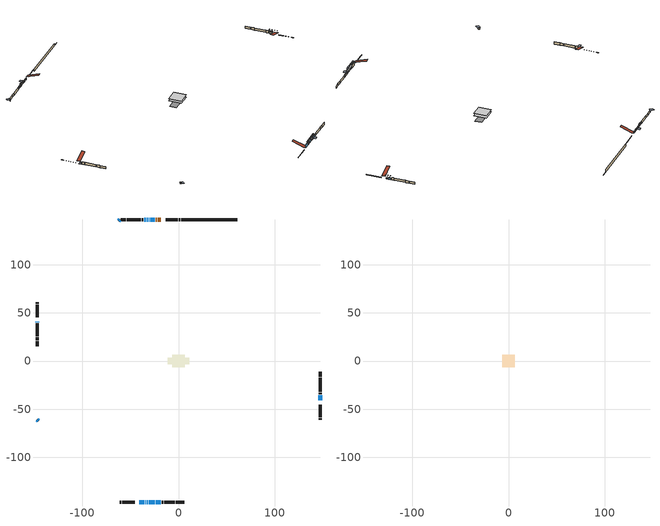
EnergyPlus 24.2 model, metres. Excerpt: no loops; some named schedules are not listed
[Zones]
conditioned space
 floor adiabatic (AdiabaticFloorConstruction): -6.35,-6.35 -6.35,6.35 6.35,6.35 6.35,-6.35 z1.22
 floor foundation (Slab1 construction): -11.14,-3.41 -11.14,3.41 11.14,3.41 11.14,-3.41 z-1.52
 wall outside (RimJoist1 construction): 1.78,147.09 0.14,147.09 / -60.92,-147.09 -59.28,-147.09 / -147.09,60.92 -147.09,59.28 / 147.09,-60.92 147.09,-59.28 z1.22:1.52
 wall outside (RimJoist2 construction): -0.79,147.09 -13.41,147.09 / -58.35,-147.09 -45.73,-147.09 / -147.09,58.35 -147.09,45.73 / 147.09,-58.35 147.09,-45.73 z1.22:1.52
 wall outside (AdiabaticWallConstruction 1): -18.53,147.09 -19.34,147.09 / -20.27,147.09 -21.73,147.09 / -22.66,147.09 -23.84,147.09 z1.22:3.25
 wall outside (AdiabaticWallConstruction): -147.09,40.62 -147.09,40.06 / -34.61,-147.09 -34.05,-147.09 z1.22:2.82; -40.62,-147.09 -35.54,-147.09 z1.22:3.96; -60.92,147.09 -62,146.01 / -33.13,-147.09 -31.91,-147.09 / 147.09,-38.47 147.09,-35.62 / -21.39,-147.09 -18.34,-147.09 z1.22:2.74; -24.77,147.09 -25.99,147.09 z1.22:2.24; 147.09,-40.62 147.09,-39.4 z1.22:2.14; -26.92,147.09 -29.36,147.09 / -25.99,-147.09 -24.46,-147.09 / -147.09,-60.92 -146.01,-62 / -23.54,-147.09 -22.31,-147.09 / -30.29,147.09 -30.9,147.09 / -33.97,147.09 -35.5,147.09 z1.22:2.44; -30.98,-147.09 -26.92,-147.09 z1.22:3.05; -31.83,147.09 -33.05,147.09 z1.22:3.66
 wall outside (Wall1 construction): -36.43,147.09 -38.14,147.09 / -17.41,-147.09 -15.69,-147.09 / -147.09,39.13 -147.09,37.41 / 147.09,-34.69 147.09,-32.98 z1.22:3.66
 wall outside (Wall2 construction): -39.07,147.09 -49.9,147.09 / -14.76,-147.09 -3.94,-147.09 / -147.09,36.48 -147.09,25.66 / 147.09,-32.05 147.09,-21.22 z1.22:3.66
 wall outside (Wall3 construction): -50.83,147.09 -53.91,147.09 / -3.01,-147.09 0.07,-147.09 / -147.09,24.73 -147.09,21.65 / 147.09,-20.29 147.09,-17.22 z1.22:3.66
 wall outside (Wall4 construction): -54.83,147.09 -60,147.09 / 1,-147.09 6.16,-147.09 / -147.09,20.72 -147.09,15.56 / 147.09,-16.29 147.09,-11.13 z1.22:3.66
 wall foundation (FoundationWall1 construction): 2.71,147.09,-1.52 2.71,147.09,1.22 54.11,147.09,1.22 54.11,147.09,-1.42 60.92,147.09,-1.42 60.92,147.09,-1.52
 window (WindowConstruction 9): -147.09,40.62 -147.09,40.06 z1.22:2.82
 window (WindowConstruction 6): -40.62,-147.09 -35.54,-147.09 z1.22:3.96
 window (WindowConstruction 7): -60.92,147.09 -62,146.01 z1.22:2.74
 window (WindowConstruction 8): -24.77,147.09 -25.99,147.09 z1.22:2.23
 window (WindowConstruction 16): -34.61,-147.09 -34.05,-147.09 z1.22:2.82
 window (WindowConstruction 10): 147.09,-40.62 147.09,-39.4 z1.22:2.13
 window (WindowConstruction 11): -33.13,-147.09 -31.91,-147.09 z1.22:2.74
 window (WindowConstruction): -26.92,147.09 -29.36,147.09 z1.22:2.44
 window (WindowConstruction 12): -30.98,-147.09 -26.92,-147.09 z1.22:3.05
 window (WindowConstruction 13): -25.99,-147.09 -24.46,-147.09 z1.22:2.44
 window (WindowConstruction 14): -147.09,-60.92 -146.01,-62 z1.22:2.44
 window (WindowConstruction 15): -23.53,-147.09 -22.32,-147.09 z1.22:2.44
 window (WindowConstruction 1): -30.29,147.09 -30.9,147.09 z1.22:2.44
 window (WindowConstruction 2): -31.83,147.09 -33.05,147.09 z1.22:3.66
 window (WindowConstruction 3): -33.97,147.09 -35.5,147.09 z1.22:2.44
 window (WindowConstruction 4): 147.09,-38.47 147.09,-35.62 z1.22:2.74
 window (WindowConstruction 5): -21.39,-147.09 -18.34,-147.09 z1.22:2.74
 door (Door): -18.53,147.09 -19.34,147.09 z1.22:3.25
 door (Door 1): -20.27,147.09 -21.73,147.09 z1.22:3.25
 door (Door 2): -22.66,147.09 -23.84,147.09 z1.22:3.25
 ceiling adiabatic (AdiabaticFloorConstruction): 6.35,-6.35 6.35,6.35 -6.35,6.35 -6.35,-6.35 z1.22
attic - vented
 floor to conditioned space (Floor1 construction Reversed): -6.35,-6.35 -6.35,6.35 6.35,6.35 6.35,-6.35 z3.66
 roof outside (Roof1 construction): -17.6,147.09,3.66 -17.6,134.72,7.78 -14.34,134.72,7.78 -14.34,147.09,3.66; -41.55,-147.09,3.66 -41.55,-134.72,7.78 -44.8,-134.72,7.78 -44.8,-147.09,3.66; -147.09,41.55,3.66 -134.72,41.55,7.78 -134.72,44.8,7.78 -147.09,44.8,3.66; 147.09,-41.55,3.66 134.72,-41.55,7.78 134.72,-44.8,7.78 147.09,-44.8,3.66
shading: -147.09,39.45 -147.09,41.23 -150.75,41.23 -150.75,39.45 z3.43; -34.63,-147.09 -41.53,-147.09 -41.53,-147.55 -34.63,-147.55 z4.87; -62.43,145.58 -60.49,147.52 -63.08,150.1 -65.02,148.17 z3.35; -26.6,147.09 -24.16,147.09 -24.16,150.75 -26.6,150.75 z2.84; -30.09,-147.09 -38.57,-147.09 -38.57,-147.55 -30.09,-147.55 z6.78; 147.09,-36.05 147.09,-43.97 147.55,-43.97 147.55,-36.05 z5.48; -28.56,-147.09 -36.47,-147.09 -36.47,-147.55 -28.56,-147.55 z6.09; -30.27,147.09 -26.01,147.09 -26.01,147.55 -30.27,147.55 z3.35; -22.96,-147.09 -34.94,-147.09 -34.94,-147.55 -22.96,-147.55 z7.01; -21.11,-147.09 -29.34,-147.09 -29.34,-147.55 -21.11,-147.55 z5.79; -145.58,-62.43 -147.52,-60.49 -150.1,-63.08 -148.17,-65.02 z3.05; -21.71,-147.09 -24.14,-147.09 -24.14,-150.75 -21.71,-150.75 z3.05; -31.81,147.09 -29.38,147.09 -29.38,147.55 -31.81,147.55 z3.35; -33.96,147.09 -30.92,147.09 -30.92,147.55 -33.96,147.55 z4.57; -36.41,147.09 -33.06,147.09 -33.06,147.55 -36.41,147.55 z3.35; 147.09,-34.71 147.09,-39.38 147.55,-39.38 147.55,-34.71 z3.66; -17.43,-147.09 -22.3,-147.09 -22.3,-147.55 -17.43,-147.55 z3.66
[Building]
Building 1: Terrain=Suburbs
[Site:Location]
Calgary Intl AP_AB: Latitude {deg}=51.11; Longitude {deg}=-114.02; Time Zone {hr}=-7; Elevation {m}=1084; Keep Site Location Information=Yes
[Site:GroundTemperature:Shallow]
0.326196, -1.55603, -1.70677, -0.813554, 2.7722, 6.34125, 9.43543, 11.3955, 11.562, 9.96783, 6.95256, 3.49299
[Site:WaterMainsTemperature]
Calculation Method=Schedule; Temperature Schedule=mains temperature schedule
[Material] Roughness=Rough; Thermal Absorptance=0.9
Name | Thickness {m} | Conductivity {W/m-K} | Density {kg/m3} | Specific Heat {J/kg-K} | Solar Absorptance | Visible Absorptance
asphalt or fiberglass shingles | 0.00635 | 0.162714 | 1121.4 | 1465.45 | 0.4 | 0.4
ceiling loosefill ins | 0.254 | 0.0480833 | 16.02 | 1046.75 | 0.7 | 0.7
ceiling stud and cavity | 0.1397 | 0.125137 | 65.682 | 1177.47 | 0.7 | 0.7
concrete 4.0 in. | 0.1016 | 1.803125 | 2242.8 | 837.4 | 0.7 | 0.7
concrete 8.0 in. | 0.2032 | 1.803125 | 2242.8 | 837.4 | 0.7 | 0.7
door material | 0.04445 | 0.0451087 | 512.64 | 1214.23 | 0.7 | 0.7
exterior vertical ins | 0.0524957 | 0.029427 | 32.04 | 1214.23 | 0.7 | 0.7
floor covering | 0.0127 | 0.0433444 | 54.468 | 1339.84 | 0.6 | 0.6
floor rigid ins; wall rigid ins 1 | 0.512978 | 0.029427 | 32.04 | 1214.23 | 0.7 | 0.7
floor stud and cavity | 0.1397 | 1.75129 | 37.0049 | 1207.88 | 0.7 | 0.7
furniture material conditioned space 1 | 0.1524 | 0.115458 | 640.8 | 1214.23 | 0.6 | 0.6
gypsum board | 0.0127 | 0.160291 | 801 | 837.4 | 0.6 | 0.6
gypsum board 1 | 0.0127 | 0.160291 | 801 | 837.4 | 0.7 | 0.7
osb sheathing 0.5 in. | 0.0127 | 0.115458 | 512.64 | 1214.23 | 0.7 | 0.7
osb sheathing 0.75 in. | 0.01905 | 0.115458 | 512.64 | 1214.23 | 0.7 | 0.7
osb sheathing 2.0 in. | 0.0508 | 0.115458 | 512.64 | 1214.23 | 0.7 | 0.7
rim joist rigid ins; wall rigid ins | 0.051816 | 0.029427 | 32.04 | 1214.23 | 0.7 | 0.7
rim joist stud and cavity | 0.0508 | 0.0513729 | 125.044 | 1163.47 | 0.6 | 0.6
rim joist stud and cavity 1 | 0.0508 | 0.0496063 | 125.044 | 1163.47 | 0.6 | 0.6
slab rigid ins | 0.000517642 | 0.029427 | 32.04 | 1214.23 | 0.7 | 0.7
wall stud and cavity | 0.1397 | 0.247938 | 139.0536 | 1170.24 | 0.7 | 0.7
wall stud and cavity 1 | 0.1397 | 0.213854 | 139.0536 | 1170.24 | 0.7 | 0.7
wall stud and cavity 2 | 0.1397 | 0.398701 | 139.0536 | 1170.24 | 0.7 | 0.7
wall stud and cavity 3 | 0.1397 | 0.361019 | 139.0536 | 1170.24 | 0.7 | 0.7
wall stud and cavity 4 | 0.0889 | 0.380278 | 52.3479 | 1209.89 | 0.7 | 0.7
wall stud and cavity 5 | 0.0889 | 0.391764 | 83.0341 | 1211.67 | 0.7 | 0.7
wood siding | 0.0254 | 0.102417 | 544.68 | 1172.36 | 0.4 | 0.4
wood siding 1; wood siding 2; wood siding 3 | 0.0254 | 0.102417 | 544.68 | 1172.36 | 0.7 | 0.7
[WindowMaterial:SimpleGlazingSystem]
Name | U-Factor {W/m2-K} | Solar Heat Gain Coefficient
WindowMaterial | 1.74087 | 0.4
WindowMaterial 1 | 1.88339 | 0.35
WindowMaterial 10 | 1.72384 | 0.4
WindowMaterial 2 | 1.6699 | 0.42
WindowMaterial 3 | 1.71248 | 0.41
WindowMaterial 4 | 1.62845 | 0.44
WindowMaterial 5 | 1.68296 | 0.42
WindowMaterial 6 | 1.58473 | 0.45
WindowMaterial 7 | 1.76926 | 0.39
WindowMaterial 8 | 2.765186 | 0.62
WindowMaterial 9 | 1.86693 | 0.36
[Construction]
AdiabaticFloorConstruction: floor stud and cavity, floor rigid ins, osb sheathing 0.75 in., floor covering
AdiabaticWallConstruction: wood siding 2, wall rigid ins 1, wall stud and cavity 4, gypsum board
AdiabaticWallConstruction 1: wood siding 3, wall rigid ins 1, wall stud and cavity 4, gypsum board
Door; Door 1; Door 2: door material
Floor1 construction Reversed: gypsum board, ceiling stud and cavity, ceiling loosefill ins
FoundationWall1 construction: concrete 8.0 in., gypsum board 1
furniture construction conditioned space 1: furniture material conditioned space 1
PartitionWallConstruction: gypsum board, wall stud and cavity 5, gypsum board
RimJoist1 construction: wood siding 1, rim joist rigid ins, osb sheathing 2.0 in., rim joist stud and cavity
RimJoist2 construction: wood siding 1, rim joist rigid ins, osb sheathing 2.0 in., rim joist stud and cavity 1
Roof1 construction: asphalt or fiberglass shingles
Slab1 construction: slab rigid ins, concrete 4.0 in.
Wall1 construction: wood siding, wall rigid ins, osb sheathing 0.5 in., wall stud and cavity, gypsum board
Wall2 construction: wood siding, wall rigid ins, osb sheathing 0.5 in., wall stud and cavity 1, gypsum board
Wall3 construction: wood siding, wall rigid ins, osb sheathing 0.5 in., wall stud and cavity 2, gypsum board
Wall4 construction: wood siding, wall rigid ins, osb sheathing 0.5 in., wall stud and cavity 3, gypsum board
WindowConstruction; WindowConstruction 15: WindowMaterial
WindowConstruction 1: WindowMaterial 1
WindowConstruction 10: WindowMaterial 9
WindowConstruction 11; WindowConstruction 13; WindowConstruction 14; WindowConstruction 3: WindowMaterial 3
WindowConstruction 12: WindowMaterial 10
WindowConstruction 16; WindowConstruction 9: WindowMaterial 8
WindowConstruction 2: WindowMaterial 2
WindowConstruction 4: WindowMaterial 4
WindowConstruction 5; WindowConstruction 7: WindowMaterial 5
WindowConstruction 6: WindowMaterial 6
WindowConstruction 8: WindowMaterial 7
[Zone] Multiplier=1; Part of Total Floor Area=Yes
Name | Volume {m3}
attic - vented | 107.759
conditioned space | 944.7
[Space]
Name | Zone | Volume {m3}
attic - vented 1 | attic - vented | 107.759
conditioned space 1 | conditioned space | 944.7
[ZoneInfiltration:EffectiveLeakageArea]
infil attic - vented 1: Zone or Space=attic - vented 1; Schedule=Always On Discrete; Effective Air Leakage Area {cm2}=5523.09; Stack Coefficient=0.000286548; Wind Coefficient=1.14372e-05
[ZoneMixing]
whole house fan mix: Zone or Space=attic - vented; Schedule=Always On Continuous; Design Flow Rate Calculation Method=Flow/Zone; Design Flow Rate {m3/s}=0; Source Zone or Space=conditioned space
[SurfaceProperty:ExposedFoundationPerimeter]
Slab1: Exposed Perimeter Calculation Method=TotalExposedPerimeter; Total Exposed Perimeter {m}=58.217
[InternalMass] Zone or ZoneList=conditioned space; Space or SpaceList=conditioned space 1
Name | Construction | Surface Area {m2}
furniture mass conditioned space 1 | furniture construction conditioned space 1 | 125.24
partition wall mass | PartitionWallConstruction | 313.1
[Lights]
interior lighting: Zone or ZoneList or Space or SpaceList=conditioned space 1; Schedule=interior lighting schedule; Design Level Calculation Method=LightingLevel; Lighting Level {W}=343.2; Return Air Fraction=0; Fraction Radiant=0.6; Fraction Visible=0.2; Fraction Replaceable=1
[People]
occupants: Zone or ZoneList or Space or SpaceList=conditioned space 1; Number of People Schedule=occupants schedule; Number of People Calculation Method=People; Number of People=3; Fraction Radiant=0.314171; Sensible Heat Fraction=0.56303; Activity Level Schedule=occupants activity schedule; Carbon Dioxide Generation Rate {m3/s-W}=0; Enable ASHRAE 55 Comfort Warnings=No; Mean Radiant Temperature Calculation Type=EnclosureAveraged
[ElectricEquipment] Zone or ZoneList or Space or SpaceList=conditioned space 1; Design Level Calculation Method=EquipmentLevel
Name | Schedule | Design Level {W} | Fraction Latent | Fraction Radiant | Fraction Lost
clothes dryer | clothes dryer schedule | 140.772 | 0.015 | 0.081 | 0.85
clothes washer | clothes washer schedule | 32.1985 | 0.03 | 0.162 | 0.7
cooking range | cooking range schedule | 215.147 | 0.08 | 0.432 | 0.2
dishwasher | dishwasher schedule | 66.8632 | 0.3 | 0.18 | 0.4
fridge | fridge schedule | 72.9452 | 0 | 0.6 | 0
mech vent house fan | mech vent house fan schedule | 0 | 0 | 0 | 1
mech vent house fan cfis | mech vent house fan cfis schedule | 0 | 0 | 0 | 0
misc plug loads | misc plug loads schedule | 494.7 | 0.045 | 0.513 | 0.1
whole house fan | Always On Discrete | 0 | 0 | 0 | 1
[OtherEquipment] Zone or ZoneList or Space or SpaceList=conditioned space 1; Design Level Calculation Method=EquipmentLevel
Name | Fuel Type | Schedule | Design Level {W} | Fraction Latent | Fraction Radiant | Fraction Lost
clothes dryer 1 | Electricity | clothes dryer schedule | 0 | 0.015 | 0.081 | 0.85
cooking range 1 | Electricity | cooking range schedule | 0 | 0.08 | 0.432 | 0.2
general water use latent | None | general water use schedule | 62.594 | 1 | 0 | 0
general water use sensible | None | general water use schedule | -61.6891 | 0 | 0.6 | 0
mech vent house fan latent load | None | Always On Discrete | 0 | 1 | 0 | 0
mech vent house fan sensible load | None | Always On Discrete | 0 | 0 | 0 | 0
water heater energy adjustment1 | NaturalGas | Always On Discrete | 0.01 | 0 | 0 | 1
[ZoneInfiltration:DesignFlowRate] Zone or ZoneList or Space or SpaceList=conditioned space 1; Schedule=Always On Discrete; Design Flow Rate Calculation Method=Flow/Zone; Design Flow Rate {m3/s}=0
infil flow; natural vent flow; whole house fan flow
[Foundation:Kiva]
Foundation Kiva 1: Initial Indoor Air Temperature {C}=18; Wall Height Above Grade {m}=1.21999; Wall Depth Below Slab {m}=0.2032; Custom Block Material Name 1=exterior vertical ins; Custom Block Depth 1 {m}=2.74; Custom Block X Position 1 {m}=0.2159; Custom Block Z Position 1 {m}=0
[Foundation:Kiva:Settings]
Soil Conductivity {W/m-K}=0.849921; Soil Density {kg/m3}=1842.3; Soil Specific Heat {J/kg-K}=418.7; Ground Solar Absorptivity=0.9; Ground Thermal Absorptivity=0.9; Ground Surface Roughness {m}=0.03; Far-Field Width {m}=40; Deep-Ground Boundary Condition=ZeroFlux; Deep-Ground Depth {m}=40; Minimum Cell Dimension {m}=0.2; Maximum Cell Growth Coefficient=3; Simulation Timestep=Timestep
[Exterior:Lights]
exterior lighting: Schedule=exterior lighting schedule; Design Level {W}=75.6
[Schedule:Constant]
Name | Hourly Value
Always On Continuous; mech vent house fan schedule; mech vent house fan cfis schedule; Always On Discrete | 1
occupants activity schedule | 117.228
fridge schedule | 0
[Schedule:Week:Daily]
interior lighting schedule Week Rule - Jan1-Jan27: interior lighting schedule day, interior lighting schedule day, interior lighting schedule day, interior lighting schedule day, interior lighting schedule day, interior lighting schedule day, interior lighting schedule day, interior lighting schedule default day, interior lighting schedule default day, interior lighting schedule default day, interior lighting schedule default day, interior lighting schedule default day
interior lighting schedule Week Rule - Jan28-Feb3: interior lighting schedule day, interior lighting schedule day, interior lighting schedule day, interior lighting schedule day, interior lighting schedule day 1, interior lighting schedule day 1, interior lighting schedule day 1, interior lighting schedule default day, interior lighting schedule default day, interior lighting schedule default day, interior lighting schedule default day, interior lighting schedule default day
interior lighting schedule Week Rule - Feb4-Feb24: interior lighting schedule day 1, interior lighting schedule day 1, interior lighting schedule day 1, interior lighting schedule day 1, interior lighting schedule day 1, interior lighting schedule day 1, interior lighting schedule day 1, interior lighting schedule default day, interior lighting schedule default day, interior lighting schedule default day, interior lighting schedule default day, interior lighting schedule default day
interior lighting schedule Week Rule - Feb25-Mar3: interior lighting schedule day 1, interior lighting schedule day 1, interior lighting schedule day 1, interior lighting schedule day 1, interior lighting schedule day 2, interior lighting schedule day 2, interior lighting schedule day 2, interior lighting schedule default day, interior lighting schedule default day, interior lighting schedule default day, interior lighting schedule default day, interior lighting schedule default day
interior lighting schedule Week Rule - Mar4-Mar31: interior lighting schedule day 2, interior lighting schedule day 2, interior lighting schedule day 2, interior lighting schedule day 2, interior lighting schedule day 2, interior lighting schedule day 2, interior lighting schedule day 2, interior lighting schedule default day, interior lighting schedule default day, interior lighting schedule default day, interior lighting schedule default day, interior lighting schedule default day
interior lighting schedule Week Rule - Apr1-Apr28: interior lighting schedule day 3, interior lighting schedule day 3, interior lighting schedule day 3, interior lighting schedule day 3, interior lighting schedule day 3, interior lighting schedule day 3, interior lighting schedule day 3, interior lighting schedule default day, interior lighting schedule default day, interior lighting schedule default day, interior lighting schedule default day, interior lighting schedule default day
interior lighting schedule Week Rule - Apr29-May5: interior lighting schedule day 3, interior lighting schedule day 3, interior lighting schedule day 4, interior lighting schedule day 4, interior lighting schedule day 4, interior lighting schedule day 4, interior lighting schedule day 4, interior lighting schedule default day, interior lighting schedule default day, interior lighting schedule default day, interior lighting schedule default day, interior lighting schedule default day
interior lighting schedule Week Rule - May6-May26: interior lighting schedule day 4, interior lighting schedule day 4, interior lighting schedule day 4, interior lighting schedule day 4, interior lighting schedule day 4, interior lighting schedule day 4, interior lighting schedule day 4, interior lighting schedule default day, interior lighting schedule default day, interior lighting schedule default day, interior lighting schedule default day, interior lighting schedule default day
interior lighting schedule Week Rule - May27-Jun2: interior lighting schedule day 4, interior lighting schedule day 4, interior lighting schedule day 4, interior lighting schedule day 4, interior lighting schedule day 4, interior lighting schedule day 5, interior lighting schedule day 5, interior lighting schedule default day, interior lighting schedule default day, interior lighting schedule default day, interior lighting schedule default day, interior lighting schedule default day
interior lighting schedule Week Rule - Jun3-Jun30: interior lighting schedule day 5, interior lighting schedule day 5, interior lighting schedule day 5, interior lighting schedule day 5, interior lighting schedule day 5, interior lighting schedule day 5, interior lighting schedule day 5, interior lighting schedule default day, interior lighting schedule default day, interior lighting schedule default day, interior lighting schedule default day, interior lighting schedule default day
interior lighting schedule Week Rule - Jul1-Jul28: interior lighting schedule day 6, interior lighting schedule day 6, interior lighting schedule day 6, interior lighting schedule day 6, interior lighting schedule day 6, interior lighting schedule day 6, interior lighting schedule day 6, interior lighting schedule default day, interior lighting schedule default day, interior lighting schedule default day, interior lighting schedule default day, interior lighting schedule default day
interior lighting schedule Week Rule - Jul29-Aug4: interior lighting schedule day 6, interior lighting schedule day 6, interior lighting schedule day 6, interior lighting schedule day 7, interior lighting schedule day 7, interior lighting schedule day 7, interior lighting schedule day 7, interior lighting schedule default day, interior lighting schedule default day, interior lighting schedule default day, interior lighting schedule default day, interior lighting schedule default day
interior lighting schedule Week Rule - Aug5-Aug25: interior lighting schedule day 7, interior lighting schedule day 7, interior lighting schedule day 7, interior lighting schedule day 7, interior lighting schedule day 7, interior lighting schedule day 7, interior lighting schedule day 7, interior lighting schedule default day, interior lighting schedule default day, interior lighting schedule default day, interior lighting schedule default day, interior lighting schedule default day
interior lighting schedule Week Rule - Aug26-Sep1: interior lighting schedule day 7, interior lighting schedule day 7, interior lighting schedule day 7, interior lighting schedule day 7, interior lighting schedule day 7, interior lighting schedule day 7, interior lighting schedule day 8, interior lighting schedule default day, interior lighting schedule default day, interior lighting schedule default day, interior lighting schedule default day, interior lighting schedule default day
interior lighting schedule Week Rule - Sep2-Sep29: interior lighting schedule day 8, interior lighting schedule day 8, interior lighting schedule day 8, interior lighting schedule day 8, interior lighting schedule day 8, interior lighting schedule day 8, interior lighting schedule day 8, interior lighting schedule default day, interior lighting schedule default day, interior lighting schedule default day, interior lighting schedule default day, interior lighting schedule default day
interior lighting schedule Week Rule - Sep30-Oct6: interior lighting schedule day 8, interior lighting schedule day 9, interior lighting schedule day 9, interior lighting schedule day 9, interior lighting schedule day 9, interior lighting schedule day 9, interior lighting schedule day 9, interior lighting schedule default day, interior lighting schedule default day, interior lighting schedule default day, interior lighting schedule default day, interior lighting schedule default day
interior lighting schedule Week Rule - Oct7-Oct27: interior lighting schedule day 9, interior lighting schedule day 9, interior lighting schedule day 9, interior lighting schedule day 9, interior lighting schedule day 9, interior lighting schedule day 9, interior lighting schedule day 9, interior lighting schedule default day, interior lighting schedule default day, interior lighting schedule default day, interior lighting schedule default day, interior lighting schedule default day
interior lighting schedule Week Rule - Oct28-Nov3: interior lighting schedule day 9, interior lighting schedule day 9, interior lighting schedule day 9, interior lighting schedule day 9, interior lighting schedule day 10, interior lighting schedule day 10, interior lighting schedule day 10, interior lighting schedule default day, interior lighting schedule default day, interior lighting schedule default day, interior lighting schedule default day, interior lighting schedule default day
interior lighting schedule Week Rule - Nov4-Nov24: interior lighting schedule day 10, interior lighting schedule day 10, interior lighting schedule day 10, interior lighting schedule day 10, interior lighting schedule day 10, interior lighting schedule day 10, interior lighting schedule day 10, interior lighting schedule default day, interior lighting schedule default day, interior lighting schedule default day, interior lighting schedule default day, interior lighting schedule default day
interior lighting schedule Week Rule - Nov25-Dec1: interior lighting schedule day 10, interior lighting schedule day 10, interior lighting schedule day 10, interior lighting schedule day 10, interior lighting schedule day 10, interior lighting schedule day 10, interior lighting schedule day 11, interior lighting schedule default day, interior lighting schedule default day, interior lighting schedule default day, interior lighting schedule default day, interior lighting schedule default day
interior lighting schedule Week Rule - Dec2-Dec31: interior lighting schedule day 11, interior lighting schedule day 11, interior lighting schedule day 11, interior lighting schedule day 11, interior lighting schedule day 11, interior lighting schedule day 11, interior lighting schedule day 11, interior lighting schedule default day, interior lighting schedule default day, interior lighting schedule default day, interior lighting schedule default day, interior lighting schedule default day
occupants schedule Week Rule - Jan1-Dec31: occupants schedule day, occupants schedule day, occupants schedule day, occupants schedule day, occupants schedule day, occupants schedule day, occupants schedule day, occupants schedule default day, occupants schedule default day, occupants schedule default day, occupants schedule default day, occupants schedule default day
clothes dryer schedule Week Rule - Jan1-Dec31: clothes dryer schedule day, clothes dryer schedule day, clothes dryer schedule day, clothes dryer schedule day, clothes dryer schedule day, clothes dryer schedule day, clothes dryer schedule day, clothes dryer schedule default day, clothes dryer schedule default day, clothes dryer schedule default day, clothes dryer schedule default day, clothes dryer schedule default day
clothes washer schedule Week Rule - Jan1-Dec31: clothes washer schedule day, clothes washer schedule day, clothes washer schedule day, clothes washer schedule day, clothes washer schedule day, clothes washer schedule day, clothes washer schedule day, clothes washer schedule default day, clothes washer schedule default day, clothes washer schedule default day, clothes washer schedule default day, clothes washer schedule default day
cooking range schedule Week Rule - Jan1-Dec31: cooking range schedule day, cooking range schedule day, cooking range schedule day, cooking range schedule day, cooking range schedule day, cooking range schedule day, cooking range schedule day, cooking range schedule default day, cooking range schedule default day, cooking range schedule default day, cooking range schedule default day, cooking range schedule default day
dishwasher schedule Week Rule - Jan1-Dec31: dishwasher schedule day, dishwasher schedule day, dishwasher schedule day, dishwasher schedule day, dishwasher schedule day, dishwasher schedule day, dishwasher schedule day, dishwasher schedule default day, dishwasher schedule default day, dishwasher schedule default day, dishwasher schedule default day, dishwasher schedule default day
misc plug loads schedule Week Rule - Jan1-Dec31: misc plug loads schedule day, misc plug loads schedule day, misc plug loads schedule day, misc plug loads schedule day, misc plug loads schedule day, misc plug loads schedule day, misc plug loads schedule day, misc plug loads schedule default day, misc plug loads schedule default day, misc plug loads schedule default day, misc plug loads schedule default day, misc plug loads schedule default day
general water use schedule Week Rule - Jan1-Dec31: general water use schedule day, general water use schedule day, general water use schedule day, general water use schedule day, general water use schedule day, general water use schedule day, general water use schedule day, general water use schedule default day, general water use schedule default day, general water use schedule default day, general water use schedule default day, general water use schedule default day
exterior lighting schedule Week Rule - Jan1-Jan27: exterior lighting schedule day, exterior lighting schedule day, exterior lighting schedule day, exterior lighting schedule day, exterior lighting schedule day, exterior lighting schedule day, exterior lighting schedule day, exterior lighting schedule default day, exterior lighting schedule default day, exterior lighting schedule default day, exterior lighting schedule default day, exterior lighting schedule default day
exterior lighting schedule Week Rule - Jan28-Feb3: exterior lighting schedule day, exterior lighting schedule day, exterior lighting schedule day, exterior lighting schedule day, exterior lighting schedule day 1, exterior lighting schedule day 1, exterior lighting schedule day 1, exterior lighting schedule default day, exterior lighting schedule default day, exterior lighting schedule default day, exterior lighting schedule default day, exterior lighting schedule default day
exterior lighting schedule Week Rule - Feb4-Feb24: exterior lighting schedule day 1, exterior lighting schedule day 1, exterior lighting schedule day 1, exterior lighting schedule day 1, exterior lighting schedule day 1, exterior lighting schedule day 1, exterior lighting schedule day 1, exterior lighting schedule default day, exterior lighting schedule default day, exterior lighting schedule default day, exterior lighting schedule default day, exterior lighting schedule default day
exterior lighting schedule Week Rule - Feb25-Mar3: exterior lighting schedule day 1, exterior lighting schedule day 1, exterior lighting schedule day 1, exterior lighting schedule day 1, exterior lighting schedule day 2, exterior lighting schedule day 2, exterior lighting schedule day 2, exterior lighting schedule default day, exterior lighting schedule default day, exterior lighting schedule default day, exterior lighting schedule default day, exterior lighting schedule default day
exterior lighting schedule Week Rule - Mar4-Mar31: exterior lighting schedule day 2, exterior lighting schedule day 2, exterior lighting schedule day 2, exterior lighting schedule day 2, exterior lighting schedule day 2, exterior lighting schedule day 2, exterior lighting schedule day 2, exterior lighting schedule default day, exterior lighting schedule default day, exterior lighting schedule default day, exterior lighting schedule default day, exterior lighting schedule default day
exterior lighting schedule Week Rule - Apr1-Apr28: exterior lighting schedule day 3, exterior lighting schedule day 3, exterior lighting schedule day 3, exterior lighting schedule day 3, exterior lighting schedule day 3, exterior lighting schedule day 3, exterior lighting schedule day 3, exterior lighting schedule default day, exterior lighting schedule default day, exterior lighting schedule default day, exterior lighting schedule default day, exterior lighting schedule default day
exterior lighting schedule Week Rule - Apr29-May5: exterior lighting schedule day 3, exterior lighting schedule day 3, exterior lighting schedule day 4, exterior lighting schedule day 4, exterior lighting schedule day 4, exterior lighting schedule day 4, exterior lighting schedule day 4, exterior lighting schedule default day, exterior lighting schedule default day, exterior lighting schedule default day, exterior lighting schedule default day, exterior lighting schedule default day
exterior lighting schedule Week Rule - May6-May26: exterior lighting schedule day 4, exterior lighting schedule day 4, exterior lighting schedule day 4, exterior lighting schedule day 4, exterior lighting schedule day 4, exterior lighting schedule day 4, exterior lighting schedule day 4, exterior lighting schedule default day, exterior lighting schedule default day, exterior lighting schedule default day, exterior lighting schedule default day, exterior lighting schedule default day
exterior lighting schedule Week Rule - May27-Jun2: exterior lighting schedule day 4, exterior lighting schedule day 4, exterior lighting schedule day 4, exterior lighting schedule day 4, exterior lighting schedule day 4, exterior lighting schedule day 5, exterior lighting schedule day 5, exterior lighting schedule default day, exterior lighting schedule default day, exterior lighting schedule default day, exterior lighting schedule default day, exterior lighting schedule default day
exterior lighting schedule Week Rule - Jun3-Jun30: exterior lighting schedule day 5, exterior lighting schedule day 5, exterior lighting schedule day 5, exterior lighting schedule day 5, exterior lighting schedule day 5, exterior lighting schedule day 5, exterior lighting schedule day 5, exterior lighting schedule default day, exterior lighting schedule default day, exterior lighting schedule default day, exterior lighting schedule default day, exterior lighting schedule default day
exterior lighting schedule Week Rule - Jul1-Jul28: exterior lighting schedule day 6, exterior lighting schedule day 6, exterior lighting schedule day 6, exterior lighting schedule day 6, exterior lighting schedule day 6, exterior lighting schedule day 6, exterior lighting schedule day 6, exterior lighting schedule default day, exterior lighting schedule default day, exterior lighting schedule default day, exterior lighting schedule default day, exterior lighting schedule default day
exterior lighting schedule Week Rule - Jul29-Aug4: exterior lighting schedule day 6, exterior lighting schedule day 6, exterior lighting schedule day 6, exterior lighting schedule day 7, exterior lighting schedule day 7, exterior lighting schedule day 7, exterior lighting schedule day 7, exterior lighting schedule default day, exterior lighting schedule default day, exterior lighting schedule default day, exterior lighting schedule default day, exterior lighting schedule default day
exterior lighting schedule Week Rule - Aug5-Aug25: exterior lighting schedule day 7, exterior lighting schedule day 7, exterior lighting schedule day 7, exterior lighting schedule day 7, exterior lighting schedule day 7, exterior lighting schedule day 7, exterior lighting schedule day 7, exterior lighting schedule default day, exterior lighting schedule default day, exterior lighting schedule default day, exterior lighting schedule default day, exterior lighting schedule default day
exterior lighting schedule Week Rule - Aug26-Sep1: exterior lighting schedule day 7, exterior lighting schedule day 7, exterior lighting schedule day 7, exterior lighting schedule day 7, exterior lighting schedule day 7, exterior lighting schedule day 7, exterior lighting schedule day 8, exterior lighting schedule default day, exterior lighting schedule default day, exterior lighting schedule default day, exterior lighting schedule default day, exterior lighting schedule default day
exterior lighting schedule Week Rule - Sep2-Sep29: exterior lighting schedule day 8, exterior lighting schedule day 8, exterior lighting schedule day 8, exterior lighting schedule day 8, exterior lighting schedule day 8, exterior lighting schedule day 8, exterior lighting schedule day 8, exterior lighting schedule default day, exterior lighting schedule default day, exterior lighting schedule default day, exterior lighting schedule default day, exterior lighting schedule default day
[Schedule:Year]
interior lighting schedule: interior lighting schedule Week Rule - Jan1-Jan27, 1, 1, 1, 27, interior lighting schedule Week Rule - Jan28-Feb3, 1, 28, 2, 3, interior lighting schedule Week Rule - Feb4-Feb24, 2, 4, 2, 24, interior lighting schedule Week Rule - Feb25-Mar3, 2, 25, 3, 3, interior lighting schedule Week Rule - Mar4-Mar31, 3, 4, 3, 31, interior lighting schedule Week Rule - Apr1-Apr28, 4, 1, 4, 28, interior lighting schedule Week Rule - Apr29-May5, 4, 29, 5, 5, interior lighting schedule Week Rule - May6-May26, 5, 6, 5, 26, interior lighting schedule Week Rule - May27-Jun2, 5, 27, 6, 2, interior lighting schedule Week Rule - Jun3-Jun30, 6, 3, 6, 30, interior lighting schedule Week Rule - Jul1-Jul28, 7, 1, 7, 28, interior lighting schedule Week Rule - Jul29-Aug4, 7, 29, 8, 4, interior lighting schedule Week Rule - Aug5-Aug25, 8, 5, 8, 25, interior lighting schedule Week Rule - Aug26-Sep1, 8, 26, 9, 1, interior lighting schedule Week Rule - Sep2-Sep29, 9, 2, 9, 29, interior lighting schedule Week Rule - Sep30-Oct6, 9, 30, 10, 6, interior lighting schedule Week Rule - Oct7-Oct27, 10, 7, 10, 27, interior lighting schedule Week Rule - Oct28-Nov3, 10, 28, 11, 3, interior lighting schedule Week Rule - Nov4-Nov24, 11, 4, 11, 24, interior lighting schedule Week Rule - Nov25-Dec1, 11, 25, 12, 1, interior lighting schedule Week Rule - Dec2-Dec31, 12, 2, 12, 31
occupants schedule: occupants schedule Week Rule - Jan1-Dec31, 1, 1, 12, 31
clothes dryer schedule: clothes dryer schedule Week Rule - Jan1-Dec31, 1, 1, 12, 31
clothes washer schedule: clothes washer schedule Week Rule - Jan1-Dec31, 1, 1, 12, 31
cooking range schedule: cooking range schedule Week Rule - Jan1-Dec31, 1, 1, 12, 31
dishwasher schedule: dishwasher schedule Week Rule - Jan1-Dec31, 1, 1, 12, 31
misc plug loads schedule: misc plug loads schedule Week Rule - Jan1-Dec31, 1, 1, 12, 31
general water use schedule: general water use schedule Week Rule - Jan1-Dec31, 1, 1, 12, 31
exterior lighting schedule: exterior lighting schedule Week Rule - Jan1-Jan27, 1, 1, 1, 27, exterior lighting schedule Week Rule - Jan28-Feb3, 1, 28, 2, 3, exterior lighting schedule Week Rule - Feb4-Feb24, 2, 4, 2, 24, exterior lighting schedule Week Rule - Feb25-Mar3, 2, 25, 3, 3, exterior lighting schedule Week Rule - Mar4-Mar31, 3, 4, 3, 31, exterior lighting schedule Week Rule - Apr1-Apr28, 4, 1, 4, 28, exterior lighting schedule Week Rule - Apr29-May5, 4, 29, 5, 5, exterior lighting schedule Week Rule - May6-May26, 5, 6, 5, 26, exterior lighting schedule Week Rule - May27-Jun2, 5, 27, 6, 2, exterior lighting schedule Week Rule - Jun3-Jun30, 6, 3, 6, 30, exterior lighting schedule Week Rule - Jul1-Jul28, 7, 1, 7, 28, exterior lighting schedule Week Rule - Jul29-Aug4, 7, 29, 8, 4, exterior lighting schedule Week Rule - Aug5-Aug25, 8, 5, 8, 25, exterior lighting schedule Week Rule - Aug26-Sep1, 8, 26, 9, 1, exterior lighting schedule Week Rule - Sep2-Sep29, 9, 2, 9, 29, exterior lighting schedule Week Rule - Sep30-Oct6, 9, 30, 10, 6, exterior lighting schedule Week Rule - Oct7-Oct27, 10, 7, 10, 27, exterior lighting schedule Week Rule - Oct28-Nov3, 10, 28, 11, 3, exterior lighting schedule Week Rule - Nov4-Nov24, 11, 4, 11, 24, exterior lighting schedule Week Rule - Nov25-Dec1, 11, 25, 12, 1, exterior lighting schedule Week Rule - Dec2-Dec31, 12, 2, 12, 31
[Schedule:Compact]
mains temperature schedule: Through: 01/01, For: AllDays, Until: 24:00, 5.30611, Through: 01/02, For: AllDays, Until: 24:00, 5.24556, Through: 01/03, For: AllDays, Until: 24:00, 5.18611, Through: 01/04, For: AllDays, Until: 24:00, 5.12778, Through: 01/05, For: AllDays, Until: 24:00, 5.07, Through: 01/06, For: AllDays, Until: 24:00, 5.01278, Through: 01/07, For: AllDays, Until: 24:00, 4.95722, Through: 01/08, For: AllDays, Until: 24:00, 4.90222, Through: 01/09, For: AllDays, Until: 24:00, 4.84778, Through: 01/10, For: AllDays, Until: 24:00, 4.795, Through: 01/11, For: AllDays, Until: 24:00, 4.74278, Through: 01/12, For: AllDays, Until: 24:00, 4.69167, Through: 01/13, For: AllDays, Until: 24:00, 4.64111, Through: 01/14, For: AllDays, Until: 24:00, 4.59222, Through: 01/15, For: AllDays, Until: 24:00, 4.54389, Through: 01/16, For: AllDays, Until: 24:00, 4.49722, Through: 01/17, For: AllDays, Until: 24:00, 4.45111, Through: 01/18, For: AllDays, Until: 24:00, 4.40611, Through: 01/19, For: AllDays, Until: 24:00, 4.36222, Through: 01/20, For: AllDays, Until: 24:00, 4.32, Through: 01/21, For: AllDays, Until: 24:00, 4.27833, Through: 01/22, For: AllDays, Until: 24:00, 4.23778, Through: 01/23, For: AllDays, Until: 24:00, 4.19833, Through: 01/24, For: AllDays, Until: 24:00, 4.16056, Through: 01/25, For: AllDays, Until: 24:00, 4.12333, Through: 01/26, For: AllDays, Until: 24:00, 4.08778, Through: 01/27, For: AllDays, Until: 24:00, 4.05278, Through: 01/28, For: AllDays, Until: 24:00, 4.01944, Through: 01/29, For: AllDays, Until: 24:00, 3.98722, Through: 01/30, For: AllDays, Until: 24:00, 3.95611, Through: 01/31, For: AllDays, Until: 24:00, 3.92667, Through: 02/01, For: AllDays, Until: 24:00, 3.89778, Through: 02/02, For: AllDays, Until: 24:00, 3.87056, Through: 02/03, For: AllDays, Until: 24:00, 3.84444, Through: 02/04, For: AllDays, Until: 24:00, 3.82, Through: 02/05, For: AllDays, Until: 24:00, 3.79611, Through: 02/06, For: AllDays, Until: 24:00, 3.77389, Through: 02/07, For: AllDays, Until: 24:00, 3.75333, Through: 02/08, For: AllDays, Until: 24:00, 3.73333, Through: 02/09, For: AllDays, Until: 24:00, 3.715, Through: 02/10, For: AllDays, Until: 24:00, 3.69778, Through: 02/11, For: AllDays, Until: 24:00, 3.68222, Through: 02/12, For: AllDays, Until: 24:00, 3.66778, Through: 02/13, For: AllDays, Until: 24:00, 3.65444, Through: 02/14, For: AllDays, Until: 24:00, 3.64278, Through: 02/15, For: AllDays, Until: 24:00, 3.63222, Through: 02/16, For: AllDays, Until: 24:00, 3.62278, Through: 02/17, For: AllDays, Until: 24:00, 3.615, Through: 02/18, For: AllDays, Until: 24:00, 3.60833, Through: 02/19, For: AllDays, Until: 24:00, 3.60333, Through: 02/20, For: AllDays, Until: 24:00, 3.59944, Through: 02/21, For: AllDays, Until: 24:00, 3.59667, Through: 02/22, For: AllDays, Until: 24:00, 3.59556, Through: 02/23, For: AllDays, Until: 24:00, 3.59556, Through: 02/24, For: AllDays, Until: 24:00, 3.59722, Through: 02/25, For: AllDays, Until: 24:00, 3.6, Through: 02/26, For: AllDays, Until: 24:00, 3.60389, Through: 02/27, For: AllDays, Until: 24:00, 3.60944, Through: 02/28, For: AllDays, Until: 24:00, 3.61611, Through: 03/01, For: AllDays, Until: 24:00, 3.62444, Through: 03/02, For: AllDays, Until: 24:00, 3.63333, Through: 03/03, For: AllDays, Until: 24:00, 3.64444, Through: 03/04, For: AllDays, Until: 24:00, 3.65611, Through: 03/05, For: AllDays, Until: 24:00, 3.67, Through: 03/06, For: AllDays, Until: 24:00, 3.68444, Through: 03/07, For: AllDays, Until: 24:00, 3.70056, Through: 03/08, For: AllDays, Until: 24:00, 3.71778, Through: 03/09, For: AllDays, Until: 24:00, 3.73611, Through: 03/10, For: AllDays, Until: 24:00, 3.75611, Through: 03/11, For: AllDays, Until: 24:00, 3.77722, Through: 03/12, For: AllDays, Until: 24:00, 3.79944, Through: 03/13, For: AllDays, Until: 24:00, 3.82333, Through: 03/14, For: AllDays, Until: 24:00, 3.84833, Through: 03/15, For: AllDays, Until: 24:00, 3.87444, Through: 03/16, For: AllDays, Until: 24:00, 3.90222, Through: 03/17, For: AllDays, Until: 24:00, 3.93056, Through: 03/18, For: AllDays, Until: 24:00, 3.96056, Through: 03/19, For: AllDays, Until: 24:00, 3.99167, Through: 03/20, For: AllDays, Until: 24:00, 4.02444, Through: 03/21, For: AllDays, Until: 24:00, 4.05778, Through: 03/22, For: AllDays, Until: 24:00, 4.09278, Through: 03/23, For: AllDays, Until: 24:00, 4.12833, Through: 03/24, For: AllDays, Until: 24:00, 4.16556, Through: 03/25, For: AllDays, Until: 24:00, 4.20389, Through: 03/26, For: AllDays, Until: 24:00, 4.24333, Through: 03/27, For: AllDays, Until: 24:00, 4.28389, Through: 03/28, For: AllDays, Until: 24:00, 4.32611, Through: 03/29, For: AllDays, Until: 24:00, 4.36889, Through: 03/30, For: AllDays, Until: 24:00, 4.41278, Through: 03/31, For: AllDays, Until: 24:00, 4.45778, Through: 04/01, For: AllDays, Until: 24:00, 4.50389, Through: 04/02, For: AllDays, Until: 24:00, 4.55111, Through: 04/03, For: AllDays, Until: 24:00, 4.59944, Through: 04/04, For: AllDays, Until: 24:00, 4.64833, Through: 04/05, For: AllDays, Until: 24:00, 4.69889, Through: 04/06, For: AllDays, Until: 24:00, 4.75, Through: 04/07, For: AllDays, Until: 24:00, 4.80222, Through: 04/08, For: AllDays, Until: 24:00, 4.85556, Through: 04/09, For: AllDays, Until: 24:00, 4.91, Through: 04/10, For: AllDays, Until: 24:00, 4.965, Through: 04/11, For: AllDays, Until: 24:00, 5.02111, Through: 04/12, For: AllDays, Until: 24:00, 5.07833, Through: 04/13, For: AllDays, Until: 24:00, 5.13611, Through: 04/14, For: AllDays, Until: 24:00, 5.195, Through: 04/15, For: AllDays, Until: 24:00, 5.25444, Through: 04/16, For: AllDays, Until: 24:00, 5.315, Through: 04/17, For: AllDays, Until: 24:00, 5.37611, Through: 04/18, For: AllDays, Until: 24:00, 5.43833, Through: 04/19, For: AllDays, Until: 24:00, 5.50111, Through: 04/20, For: AllDays, Until: 24:00, 5.565, Through: 04/21, For: AllDays, Until: 24:00, 5.62944, Through: 04/22, For: AllDays, Until: 24:00, 5.69444, Through: 04/23, For: AllDays, Until: 24:00, 5.76, Through: 04/24, For: AllDays, Until: 24:00, 5.82667, Through: 04/25, For: AllDays, Until: 24:00, 5.89389, Through: 04/26, For: AllDays, Until: 24:00, 5.96167, Through: 04/27, For: AllDays, Until: 24:00, 6.03056, Through: 04/28, For: AllDays, Until: 24:00, 6.09944, Through: 04/29, For: AllDays, Until: 24:00, 6.16944, Through: 04/30, For: AllDays, Until: 24:00, 6.23944, Through: 05/01, For: AllDays, Until: 24:00, 6.31056, Through: 05/02, For: AllDays, Until: 24:00, 6.38167, Through: 05/03, For: AllDays, Until: 24:00, 6.45333, Through: 05/04, For: AllDays, Until: 24:00, 6.52611, Through: 05/05, For: AllDays, Until: 24:00, 6.59889, Through: 05/06, For: AllDays, Until: 24:00, 6.67167, Through: 05/07, For: AllDays, Until: 24:00, 6.74556, Through: 05/08, For: AllDays, Until: 24:00, 6.81944, Through: 05/09, For: AllDays, Until: 24:00, 6.89389, Through: 05/10, For: AllDays, Until: 24:00, 6.96889, Through: 05/11, For: AllDays, Until: 24:00, 7.04389, Through: 05/12, For: AllDays, Until: 24:00, 7.11944, Through: 05/13, For: AllDays, Until: 24:00, 7.195, Through: 05/14, For: AllDays, Until: 24:00, 7.27111, Through: 05/15, For: AllDays, Until: 24:00, 7.34722, Through: 05/16, For: AllDays, Until: 24:00, 7.42389, Through: 05/17, For: AllDays, Until: 24:00, 7.50056, Through: 05/18, For: AllDays, Until: 24:00, 7.57722, Through: 05/19, For: AllDays, Until: 24:00, 7.65444, Through: 05/20, For: AllDays, Until: 24:00, 7.73167, Through: 05/21, For: AllDays, Until: 24:00, 7.80889, Through: 05/22, For: AllDays, Until: 24:00, 7.88611, Through: 05/23, For: AllDays, Until: 24:00, 7.96333, Through: 05/24, For: AllDays, Until: 24:00, 8.04111, Through: 05/25, For: AllDays, Until: 24:00, 8.11833, Through: 05/26, For: AllDays, Until: 24:00, 8.19611, Through: 05/27, For: AllDays, Until: 24:00, 8.27333, Through: 05/28, For: AllDays, Until: 24:00, 8.35056, Through: 05/29, For: AllDays, Until: 24:00, 8.42778, Through: 05/30, For: AllDays, Until: 24:00, 8.505, Through: 05/31, For: AllDays, Until: 24:00, 8.58222, Through: 06/01, For: AllDays, Until: 24:00, 8.65889, Through: 06/02, For: AllDays, Until: 24:00, 8.73556, Through: 06/03, For: AllDays, Until: 24:00, 8.81222, Through: 06/04, For: AllDays, Until: 24:00, 8.88889, Through: 06/05, For: AllDays, Until: 24:00, 8.965, Through: 06/06, For: AllDays, Until: 24:00, 9.04056, Through: 06/07, For: AllDays, Until: 24:00, 9.11611, Through: 06/08, For: AllDays, Until: 24:00, 9.19167, Through: 06/09, For: AllDays, Until: 24:00, 9.26667, Through: 06/10, For: AllDays, Until: 24:00, 9.34111, Through: 06/11, For: AllDays, Until: 24:00, 9.41556, Through: 06/12, For: AllDays, Until: 24:00, 9.48889, Through: 06/13, For: AllDays, Until: 24:00, 9.56278, Through: 06/14, For: AllDays, Until: 24:00, 9.63556, Through: 06/15, For: AllDays, Until: 24:00, 9.70833, Through: 06/16, For: AllDays, Until: 24:00, 9.78, Through: 06/17, For: AllDays, Until: 24:00, 9.85167, Through: 06/18, For: AllDays, Until: 24:00, 9.92278, Through: 06/19, For: AllDays, Until: 24:00, 9.99333, Through: 06/20, For: AllDays, Until: 24:00, 10.0633, Through: 06/21, For: AllDays, Until: 24:00, 10.1328, Through: 06/22, For: AllDays, Until: 24:00, 10.2011, Through: 06/23, For: AllDays, Until: 24:00, 10.2694, Through: 06/24, For: AllDays, Until: 24:00, 10.3367, Through: 06/25, For: AllDays, Until: 24:00, 10.4039, Through: 06/26, For: AllDays, Until: 24:00, 10.47, Through: 06/27, For: AllDays, Until: 24:00, 10.5356, Through: 06/28, For: AllDays, Until: 24:00, 10.6, Through: 06/29, For: AllDays, Until: 24:00, 10.6639, Through: 06/30, For: AllDays, Until: 24:00, 10.7272, Through: 07/01, For: AllDays, Until: 24:00, 10.7894, Through: 07/02, For: AllDays, Until: 24:00, 10.8511, Through: 07/03, For: AllDays, Until: 24:00, 10.9122, Through: 07/04, For: AllDays, Until: 24:00, 10.9722, Through: 07/05, For: AllDays, Until: 24:00, 11.0311, Through: 07/06, For: AllDays, Until: 24:00, 11.0894, Through: 07/07, For: AllDays, Until: 24:00, 11.1467, Through: 07/08, For: AllDays, Until: 24:00, 11.2033, Through: 07/09, For: AllDays, Until: 24:00, 11.2589, Through: 07/10, For: AllDays, Until: 24:00, 11.3133, Through: 07/11, For: AllDays, Until: 24:00, 11.3672, Through: 07/12, For: AllDays, Until: 24:00, 11.42, Through: 07/13, For: AllDays, Until: 24:00, 11.4717, Through: 07/14, For: AllDays, Until: 24:00, 11.5222, Through: 07/15, For: AllDays, Until: 24:00, 11.5717, Through: 07/16, For: AllDays, Until: 24:00, 11.6206, Through: 07/17, For: AllDays, Until: 24:00, 11.6683, Through: 07/18, For: AllDays, Until: 24:00, 11.715, Through: 07/19, For: AllDays, Until: 24:00, 11.76, Through: 07/20, For: AllDays, Until: 24:00, 11.8044, Through: 07/21, For: AllDays, Until: 24:00, 11.8478, Through: 07/22, For: AllDays, Until: 24:00, 11.89, Through: 07/23, For: AllDays, Until: 24:00, 11.9311, Through: 07/24, For: AllDays, Until: 24:00, 11.9711, Through: 07/25, For: AllDays, Until: 24:00, 12.01, Through: 07/26, For: AllDays, Until: 24:00, 12.0478, Through: 07/27, For: AllDays, Until: 24:00, 12.0839, Through: 07/28, For: AllDays, Until: 24:00, 12.1194, Through: 07/29, For: AllDays, Until: 24:00, 12.1533, Through: 07/30, For: AllDays, Until: 24:00, 12.1861, Through: 07/31, For: AllDays, Until: 24:00, 12.2178, Through: 08/01, For: AllDays, Until: 24:00, 12.2483, Through: 08/02, For: AllDays, Until: 24:00, 12.2778, Through: 08/03, For: AllDays, Until: 24:00, 12.3056, Through: 08/04, For: AllDays, Until: 24:00, 12.3322, Through: 08/05, For: AllDays, Until: 24:00, 12.3578, Through: 08/06, For: AllDays, Until: 24:00, 12.3822, Through: 08/07, For: AllDays, Until: 24:00, 12.405, Through: 08/08, For: AllDays, Until: 24:00, 12.4267, Through: 08/09, For: AllDays, Until: 24:00, 12.4472, Through: 08/10, For: AllDays, Until: 24:00, 12.4661, Through: 08/11, For: AllDays, Until: 24:00, 12.4839, Through: 08/12, For: AllDays, Until: 24:00, 12.5006, Through: 08/13, For: AllDays, Until: 24:00, 12.5156, Through: 08/14, For: AllDays, Until: 24:00, 12.5294, Through: 08/15, For: AllDays, Until: 24:00, 12.5422, Through: 08/16, For: AllDays, Until: 24:00, 12.5533, Through: 08/17, For: AllDays, Until: 24:00, 12.5633, Through: 08/18, For: AllDays, Until: 24:00, 12.5722, Through: 08/19, For: AllDays, Until: 24:00, 12.5794, Through: 08/20, For: AllDays, Until: 24:00, 12.585, Through: 08/21, For: AllDays, Until: 24:00, 12.59, Through: 08/22, For: AllDays, Until: 24:00, 12.5933, Through: 08/23, For: AllDays, Until: 24:00, 12.595, Through: 08/24, For: AllDays, Until: 24:00, 12.5961, Through: 08/25, For: AllDays, Until: 24:00, 12.595, Through: 08/26, For: AllDays, Until: 24:00, 12.5933, Through: 08/27, For: AllDays, Until: 24:00, 12.59, Through: 08/28, For: AllDays, Until: 24:00, 12.585, Through: 08/29, For: AllDays, Until: 24:00, 12.5789, Through: 08/30, For: AllDays, Until: 24:00, 12.5717, Through: 08/31, For: AllDays, Until: 24:00, 12.5633, Through: 09/01, For: AllDays, Until: 24:00, 12.5533, Through: 09/02, For: AllDays, Until: 24:00, 12.5417, Through: 09/03, For: AllDays, Until: 24:00, 12.5289, Through: 09/04, For: AllDays, Until: 24:00, 12.515, Through: 09/05, For: AllDays, Until: 24:00, 12.5, Through: 09/06, For: AllDays, Until: 24:00, 12.4833, Through: 09/07, For: AllDays, Until: 24:00, 12.4656, Through: 09/08, For: AllDays, Until: 24:00, 12.4467, Through: 09/09, For: AllDays, Until: 24:00, 12.4261, Through: 09/10, For: AllDays, Until: 24:00, 12.4044, Through: 09/11, For: AllDays, Until: 24:00, 12.3811, Through: 09/12, For: AllDays, Until: 24:00, 12.3572, Through: 09/13, For: AllDays, Until: 24:00, 12.3317, Through: 09/14, For: AllDays, Until: 24:00, 12.3044, Through: 09/15, For: AllDays, Until: 24:00, 12.2767, Through: 09/16, For: AllDays, Until: 24:00, 12.2472, Through: 09/17, For: AllDays, Until: 24:00, 12.2167, Through: 09/18, For: AllDays, Until: 24:00, 12.185, Through: 09/19, For: AllDays, Until: 24:00, 12.1522, Through: 09/20, For: AllDays, Until: 24:00, 12.1183, Through: 09/21, For: AllDays, Until: 24:00, 12.0828, Through: 09/22, For: AllDays, Until: 24:00, 12.0461, Through: 09/23, For: AllDays, Until: 24:00, 12.0089, Through: 09/24, For: AllDays, Until: 24:00, 11.97, Through: 09/25, For: AllDays, Until: 24:00, 11.93, Through: 09/26, For: AllDays, Until: 24:00, 11.8889, Through: 09/27, For: AllDays, Until: 24:00, 11.8467, Through: 09/28, For: AllDays, Until: 24:00, 11.8033, Through: 09/29, For: AllDays, Until: 24:00, 11.7589, Through: 09/30, For: AllDays, Until: 24:00, 11.7133, Through: 10/01, For: AllDays, Until: 24:00, 11.6667, Through: 10/02, For: AllDays, Until: 24:00, 11.6189, Through: 10/03, For: AllDays, Until: 24:00, 11.5706, Through: 10/04, For: AllDays, Until: 24:00, 11.5206, Through: 10/05, For: AllDays, Until: 24:00, 11.47, Through: 10/06, For: AllDays, Until: 24:00, 11.4183, Through: 10/07, For: AllDays, Until: 24:00, 11.3656, Through: 10/08, For: AllDays, Until: 24:00, 11.3117, Through: 10/09, For: AllDays, Until: 24:00, 11.2572, Through: 10/10, For: AllDays, Until: 24:00, 11.2017, Through: 10/11, For: AllDays, Until: 24:00, 11.145, Through: 10/12, For: AllDays, Until: 24:00, 11.0878, Through: 10/13, For: AllDays, Until: 24:00, 11.0294, Through: 10/14, For: AllDays, Until: 24:00, 10.97, Through: 10/15, For: AllDays, Until: 24:00, 10.91, Through: 10/16, For: AllDays, Until: 24:00, 10.8494, Through: 10/17, For: AllDays, Until: 24:00, 10.7878, Through: 10/18, For: AllDays, Until: 24:00, 10.725, Through: 10/19, For: AllDays, Until: 24:00, 10.6617, Through: 10/20, For: AllDays, Until: 24:00, 10.5978, Through: 10/21, For: AllDays, Until: 24:00, 10.5333, Through: 10/22, For: AllDays, Until: 24:00, 10.4678, Through: 10/23, For: AllDays, Until: 24:00, 10.4017, Through: 10/24, For: AllDays, Until: 24:00, 10.3344, Through: 10/25, For: AllDays, Until: 24:00, 10.2672, Through: 10/26, For: AllDays, Until: 24:00, 10.1989, Through: 10/27, For: AllDays, Until: 24:00, 10.1306, Through: 10/28, For: AllDays, Until: 24:00, 10.0611, Through: 10/29, For: AllDays, Until: 24:00, 9.99111, Through: 10/30, For: AllDays, Until: 24:00, 9.92056, Through: 10/31, For: AllDays, Until: 24:00, 9.84944, Through: 11/01, For: AllDays, Until: 24:00, 9.77778, Through: 11/02, For: AllDays, Until: 24:00, 9.70556, Through: 11/03, For: AllDays, Until: 24:00, 9.63333, Through: 11/04, For: AllDays, Until: 24:00, 9.56, Through: 11/05, For: AllDays, Until: 24:00, 9.48667, Through: 11/06, For: AllDays, Until: 24:00, 9.41278, Through: 11/07, For: AllDays, Until: 24:00, 9.33889, Through: 11/08, For: AllDays, Until: 24:00, 9.26389, Through: 11/09, For: AllDays, Until: 24:00, 9.18889, Through: 11/10, For: AllDays, Until: 24:00, 9.11389, Through: 11/11, For: AllDays, Until: 24:00, 9.03833, Through: 11/12, For: AllDays, Until: 24:00, 8.96222, Through: 11/13, For: AllDays, Until: 24:00, 8.88611, Through: 11/14, For: AllDays, Until: 24:00, 8.81, Through: 11/15, For: AllDays, Until: 24:00, 8.73333, Through: 11/16, For: AllDays, Until: 24:00, 8.65667, Through: 11/17, For: AllDays, Until: 24:00, 8.57944, Through: 11/18, For: AllDays, Until: 24:00, 8.50278, Through: 11/19, For: AllDays, Until: 24:00, 8.42556, Through: 11/20, For: AllDays, Until: 24:00, 8.34833, Through: 11/21, For: AllDays, Until: 24:00, 8.27056, Through: 11/22, For: AllDays, Until: 24:00, 8.19333, Through: 11/23, For: AllDays, Until: 24:00, 8.11611, Through: 11/24, For: AllDays, Until: 24:00, 8.03833, Through: 11/25, For: AllDays, Until: 24:00, 7.96111, Through: 11/26, For: AllDays, Until: 24:00, 7.88389, Through: 11/27, For: AllDays, Until: 24:00, 7.80611, Through: 11/28, For: AllDays, Until: 24:00, 7.72889, Through: 11/29, For: AllDays, Until: 24:00, 7.65222, Through: 11/30, For: AllDays, Until: 24:00, 7.575, Through: 12/01, For: AllDays, Until: 24:00, 7.49833, Through: 12/02, For: AllDays, Until: 24:00, 7.42167, Through: 12/03, For: AllDays, Until: 24:00, 7.345, Through: 12/04, For: AllDays, Until: 24:00, 7.26889, Through: 12/05, For: AllDays, Until: 24:00, 7.19278, Through: 12/06, For: AllDays, Until: 24:00, 7.11722, Through: 12/07, For: AllDays, Until: 24:00, 7.04167, Through: 12/08, For: AllDays, Until: 24:00, 6.96667, Through: 12/09, For: AllDays, Until: 24:00, 6.89167, Through: 12/10, For: AllDays, Until: 24:00, 6.81722, Through: 12/11, For: AllDays, Until: 24:00, 6.74333, Through: 12/12, For: AllDays, Until: 24:00, 6.66944, Through: 12/13, For: AllDays, Until: 24:00, 6.59611, Through: 12/14, For: AllDays, Until: 24:00, 6.52333, Through: 12/15, For: AllDays, Until: 24:00, 6.45111, Through: 12/16, For: AllDays, Until: 24:00, 6.37944, Through: 12/17, For: AllDays, Until: 24:00, 6.30778, Through: 12/18, For: AllDays, Until: 24:00, 6.23722, Through: 12/19, For: AllDays, Until: 24:00, 6.16667, Through: 12/20, For: AllDays, Until: 24:00, 6.09722, Through: 12/21, For: AllDays, Until: 24:00, 6.02833, Through: 12/22, For: AllDays, Until: 24:00, 5.95944, Through: 12/23, For: AllDays, Until: 24:00, 5.89167, Through: 12/24, For: AllDays, Until: 24:00, 5.82444, Through: 12/25, For: AllDays, Until: 24:00, 5.75833, Through: 12/26, For: AllDays, Until: 24:00, 5.69222, Through: 12/27, For: AllDays, Until: 24:00, 5.62722, Through: 12/28, For: AllDays, Until: 24:00, 5.56278, Through: 12/29, For: AllDays, Until: 24:00, 5.49889, Through: 12/30, For: AllDays, Until: 24:00, 5.43611, Through: 12/31, For: AllDays, Until: 24:00, 5.37444
